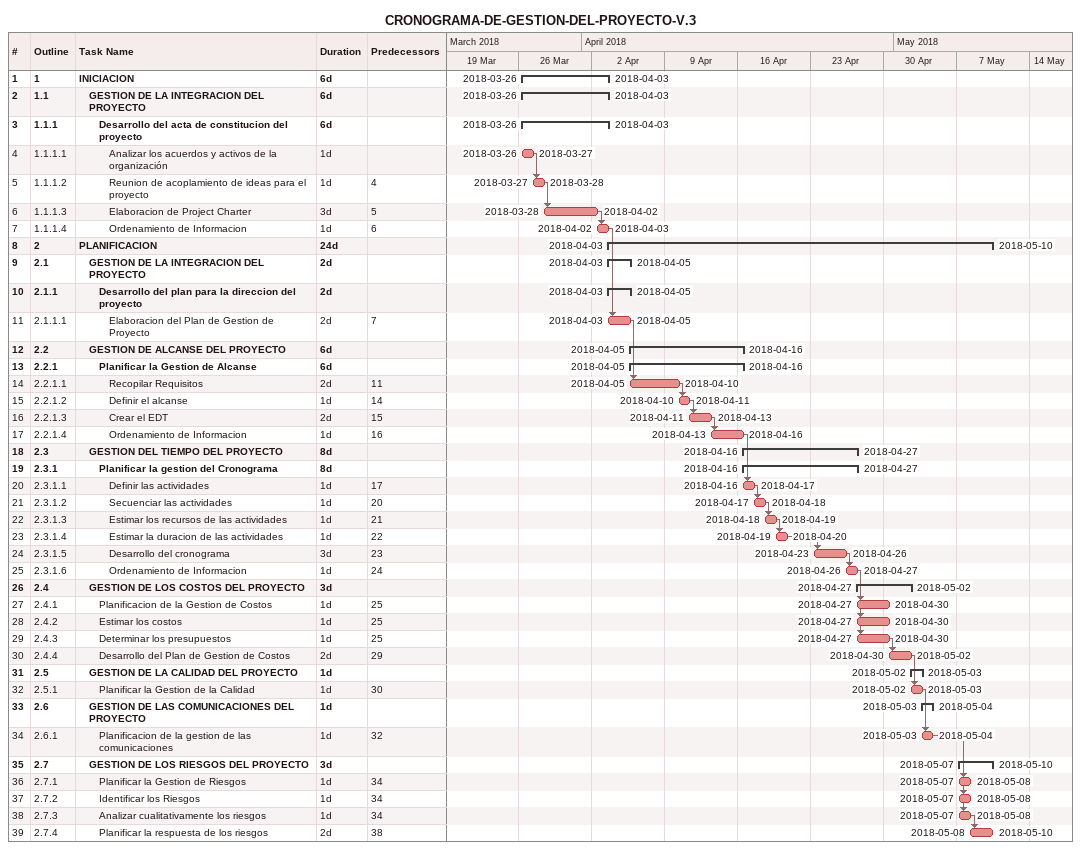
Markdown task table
CRONOGRAMA-DE-GESTION-DEL-PROYECTO-V.3

| ID | WBS | Task | Duration | Start | Finish | Predecessors |
|---|---|---|---|---|---|---|
| 1 | 1 | **INICIACION** | 6d | 2018-03-26 | 2018-04-03 |  |
| 2 | 1.1 | **GESTION DE LA INTEGRACION DEL PROYECTO** | 6d | 2018-03-26 | 2018-04-03 |  |
| 3 | 1.1.1 | **Desarrollo del acta de constitucion del proyecto** | 6d | 2018-03-26 | 2018-04-03 |  |
| 4 | 1.1.1.1 | Analizar los acuerdos y activos de la organización | 1d | 2018-03-26 | 2018-03-27 |  |
| 5 | 1.1.1.2 | Reunion de acoplamiento de ideas para el proyecto | 1d | 2018-03-27 | 2018-03-28 | 4 |
| 6 | 1.1.1.3 | Elaboracion de Project Charter | 3d | 2018-03-28 | 2018-04-02 | 5 |
| 7 | 1.1.1.4 | Ordenamiento de Informacion | 1d | 2018-04-02 | 2018-04-03 | 6 |
| 8 | 2 | **PLANIFICACION** | 24d | 2018-04-03 | 2018-05-10 |  |
| 9 | 2.1 | **GESTION DE LA INTEGRACION DEL PROYECTO** | 2d | 2018-04-03 | 2018-04-05 |  |
| 10 | 2.1.1 | **Desarrollo del plan para la direccion del proyecto** | 2d | 2018-04-03 | 2018-04-05 |  |
| 11 | 2.1.1.1 | Elaboracion del Plan de Gestion de Proyecto | 2d | 2018-04-03 | 2018-04-05 | 7 |
| 12 | 2.2 | **GESTION DE ALCANSE DEL PROYECTO** | 6d | 2018-04-05 | 2018-04-16 |  |
| 13 | 2.2.1 | **Planificar la Gestion de Alcanse** | 6d | 2018-04-05 | 2018-04-16 |  |
| 14 | 2.2.1.1 | Recopilar Requisitos | 2d | 2018-04-05 | 2018-04-10 | 11 |
| 15 | 2.2.1.2 | Definir el alcanse | 1d | 2018-04-10 | 2018-04-11 | 14 |
| 16 | 2.2.1.3 | Crear el EDT | 2d | 2018-04-11 | 2018-04-13 | 15 |
| 17 | 2.2.1.4 | Ordenamiento de Informacion | 1d | 2018-04-13 | 2018-04-16 | 16 |
| 18 | 2.3 | **GESTION DEL TIEMPO DEL PROYECTO** | 8d | 2018-04-16 | 2018-04-27 |  |
| 19 | 2.3.1 | **Planificar la gestion del Cronograma** | 8d | 2018-04-16 | 2018-04-27 |  |
| 20 | 2.3.1.1 | Definir las actividades | 1d | 2018-04-16 | 2018-04-17 | 17 |
| 21 | 2.3.1.2 | Secuenciar las actividades | 1d | 2018-04-17 | 2018-04-18 | 20 |
| 22 | 2.3.1.3 | Estimar los recursos de las actividades | 1d | 2018-04-18 | 2018-04-19 | 21 |
| 23 | 2.3.1.4 | Estimar la duracion de las actividades | 1d | 2018-04-19 | 2018-04-20 | 22 |
| 24 | 2.3.1.5 | Desarrollo del cronograma | 3d | 2018-04-23 | 2018-04-26 | 23 |
| 25 | 2.3.1.6 | Ordenamiento de Informacion | 1d | 2018-04-26 | 2018-04-27 | 24 |
| 26 | 2.4 | **GESTION DE LOS COSTOS DEL PROYECTO** | 3d | 2018-04-27 | 2018-05-02 |  |
| 27 | 2.4.1 | Planificacion de la Gestion de Costos | 1d | 2018-04-27 | 2018-04-30 | 25 |
| 28 | 2.4.2 | Estimar los costos | 1d | 2018-04-27 | 2018-04-30 | 25 |
| 29 | 2.4.3 | Determinar los presupuestos | 1d | 2018-04-27 | 2018-04-30 | 25 |
| 30 | 2.4.4 | Desarrollo del Plan de Gestion de Costos | 2d | 2018-04-30 | 2018-05-02 | 29 |
| 31 | 2.5 | **GESTION DE LA CALIDAD DEL PROYECTO** | 1d | 2018-05-02 | 2018-05-03 |  |
| 32 | 2.5.1 | Planificar la Gestion de la Calidad | 1d | 2018-05-02 | 2018-05-03 | 30 |
| 33 | 2.6 | **GESTION DE LAS COMUNICACIONES DEL PROYECTO** | 1d | 2018-05-03 | 2018-05-04 |  |
| 34 | 2.6.1 | Planificacion de la gestion de las comunicaciones | 1d | 2018-05-03 | 2018-05-04 | 32 |
| 35 | 2.7 | **GESTION DE LOS RIESGOS DEL PROYECTO** | 3d | 2018-05-07 | 2018-05-10 |  |
| 36 | 2.7.1 | Planificar la Gestion de Riesgos | 1d | 2018-05-07 | 2018-05-08 | 34 |
| 37 | 2.7.2 | Identificar los Riesgos | 1d | 2018-05-07 | 2018-05-08 | 34 |
| 38 | 2.7.3 | Analizar cualitativamente los riesgos | 1d | 2018-05-07 | 2018-05-08 | 34 |
| 39 | 2.7.4 | Planificar la respuesta de los riesgos | 2d | 2018-05-08 | 2018-05-10 | 38 |
